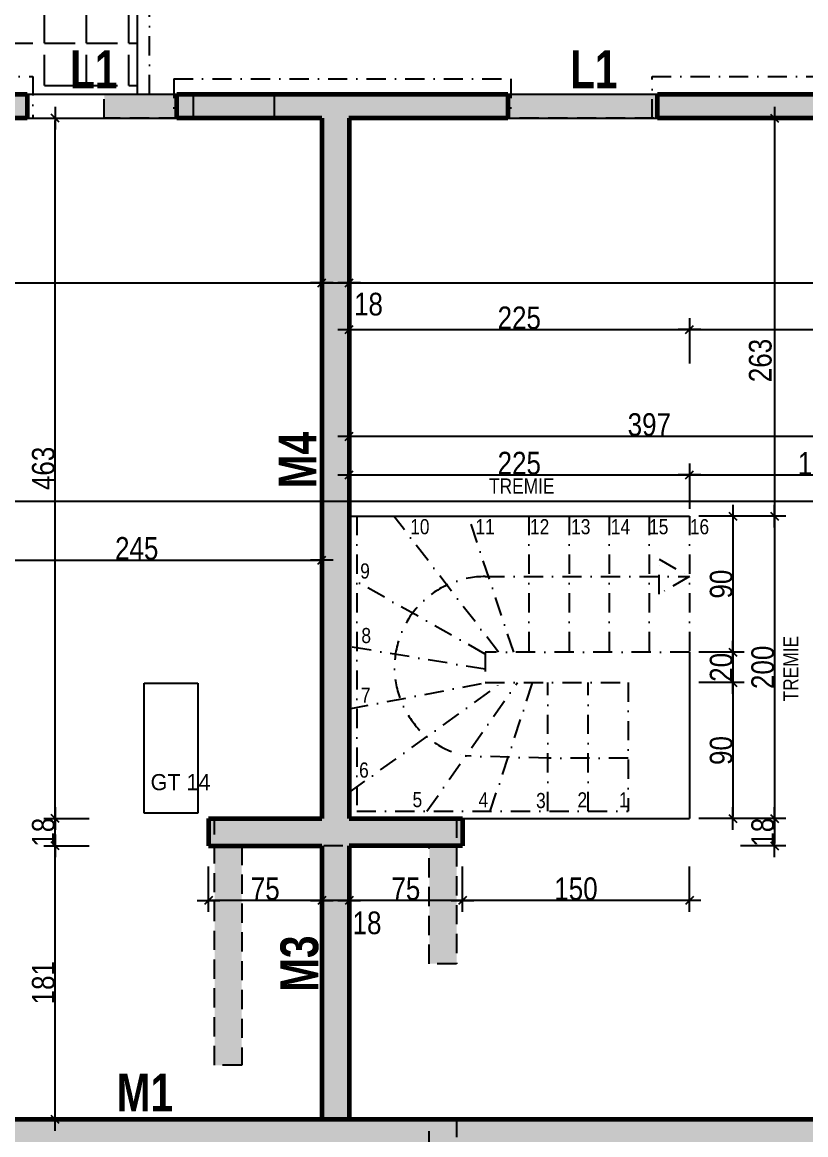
# Model space of a CAD drawing. Header units: centimetres. Extents: x 16433 to 114398, y -50094 to -12305.
# Drawn here: x 55754 to 56272, y -35311 to -34576 of the extents above; entities that cross this region are included whole.
import ezdxf
from ezdxf.enums import TextEntityAlignment as Align

# ---------------------------------------------------------------- set-up
doc = ezdxf.new("R2010")
doc.units = ezdxf.units.CM
doc.header["$LTSCALE"] = 0.5
doc.linetypes.add('CACHEX2', pattern=[19.05, 12.7, -6.35])
doc.linetypes.add('TIRETPTX2', pattern=[50.8, 25.4, -12.7, 0, -12.7])
doc.layers.get('DEFPOINTS').update_dxf_attribs({"linetype": 'CONTINUOUS'})
for name, color, linetype in [('01_cote_gen', 4, 'CONTINUOUS'), ('01_escalier int.', 2, 'TIRETPTX2'), ('01_isolant ext', 2, 'TIRETPTX2'), ('01_linteaux', 2, 'CONTINUOUS'), ('01_murs_sup', 2, 'CACHEX2'), ('01_poch_BN', 9, 'CONTINUOUS'), ('01_poch_murs', 253, 'CONTINUOUS'), ('01_resv', 32, 'CONTINUOUS'), ('01_texte', 230, 'CONTINUOUS'), ('AA_COTES', 2, 'CONTINUOUS')]:
    doc.layers.add(name, color=color, linetype=linetype)
doc.layers.add('01_murs_coup', color=5, linetype='CONTINUOUS', lineweight=60)
doc.styles.add('ARIAL NA', font='ARIALN.TTF')
doc.styles.add('Geneva', font='')
doc.styles.add('impact', font='impact.ttf')
doc.styles.add('STYLE2', font='ARIALN.TTF')
doc.styles.get('Geneva').set_extended_font_data('Geneva')
doc.dimstyles.new('JB50', dxfattribs={"dimscale": 0.1, "dimtxt": 150, "dimasz": 15, "dimexe": 0.1, "dimexo": 0.1, "dimgap": 0.09, "dimtad": 1, "dimdec": 1, "dimdsep": 46, "dimtxsty": 'STYLE2', "dimblk1": 'BOND_G', "dimblk2": 'BOND_D', "dimsah": 1, "dimcen": 1.5, "dimdle": 0.01, "dimse1": 1, "dimse2": 1, "dimclrd": 4, "dimclre": 2, "dimclrt": 6, "dimazin": 2, "dimtfac": 2.333333, "dimtdec": 1, "dimtix": 1, "dimtmove": 2, "dimatfit": 3, "dimldrblk": 'BOND_G', "dimfxl": 1, "dimtolj": 1, "dimtzin": 0, "dimarcsym": 0})
pattern_1 = [(135, (10416.925, 1704.3274), (-11.2253202, 9e-16), [7.9375, -7.9375])]

# ---------------------------------------------------------------- blocks, each defined once
blk = doc.blocks.new('BOND_G')
at = {"layer": 'AA_COTES', "color": 0}
for p, q in [((0, -5), (0, 15)), ((5, 0), (-5, 0)), ((1.77, 1.77), (-1.77, -1.77))]:
    blk.add_line(p, q, dxfattribs=at)
blk = doc.blocks.new('BOND_D')
at = {"layer": 'AA_COTES', "color": 0}
for p, q in [((0, 5), (0, -15)), ((5, 0), (-5, 0)), ((-1.77, -1.77), (1.77, 1.77))]:
    blk.add_line(p, q, dxfattribs=at)
blk = doc.blocks.new('*D3173')
at = {"layer": '01_cote_gen', "color": 4, "lineweight": -2, "transparency": 16777216}
blk.add_line((55211.3, -34747.96), (55950.3, -34747.96), dxfattribs=at)
at = {"layer": 'DEFPOINTS', "color": 0}
for p in [(55951.8, -34747.96), (55209.8, -34784.25), (55951.8, -34784.25)]:
    blk.add_point(p, dxfattribs=at)
at = {"layer": '01_cote_gen', "color": 4, "lineweight": -2, "transparency": 16777216, "xscale": 1.5, "yscale": 1.5, "zscale": 1.5, "rotation": 180}
blk.add_blockref('BOND_G', (55209.8, -34747.96), dxfattribs=at)
at = {"layer": '01_cote_gen', "color": 4, "lineweight": -2, "transparency": 16777216, "xscale": 1.5, "yscale": 1.5, "zscale": 1.5}
blk.add_blockref('BOND_D', (55951.8, -34747.96), dxfattribs=at)
at = {"layer": '01_cote_gen', "color": 6, "transparency": 16777216, "insert": (55536.44, -34740.42), "char_height": 15, "attachment_point": 5, "style": 'STYLE2'}
blk.add_mtext('\\A1;742', dxfattribs=at)
blk = doc.blocks.new('*D3174')
at = {"layer": '01_cote_gen', "color": 4, "lineweight": -2, "transparency": 16777216}
blk.add_line((55953.3, -34747.96), (55968.3, -34747.96), dxfattribs=at)
at = {"layer": 'DEFPOINTS', "color": 0}
for p in [(55969.8, -34747.96), (55951.8, -34796.71), (55969.8, -34796.71)]:
    blk.add_point(p, dxfattribs=at)
at = {"layer": '01_cote_gen', "color": 4, "lineweight": -2, "transparency": 16777216, "xscale": 1.5, "yscale": 1.5, "zscale": 1.5, "rotation": 180}
blk.add_blockref('BOND_G', (55951.8, -34747.96), dxfattribs=at)
at = {"layer": '01_cote_gen', "color": 4, "lineweight": -2, "transparency": 16777216, "xscale": 1.5, "yscale": 1.5, "zscale": 1.5}
blk.add_blockref('BOND_D', (55969.8, -34747.96), dxfattribs=at)
at = {"layer": '01_cote_gen', "color": 6, "transparency": 16777216, "insert": (55982.57, -34762.23), "char_height": 15, "attachment_point": 5, "style": 'STYLE2'}
blk.add_mtext('\\A1;18', dxfattribs=at)
blk = doc.blocks.new('*D3175')
at = {"layer": '01_cote_gen', "color": 4, "lineweight": -2, "transparency": 16777216}
blk.add_line((55971.3, -34747.96), (56710.31, -34747.96), dxfattribs=at)
at = {"layer": 'DEFPOINTS', "color": 0}
for p in [(56711.81, -34747.96), (56711.81, -34778.59), (55969.8, -34791.05)]:
    blk.add_point(p, dxfattribs=at)
at = {"layer": '01_cote_gen', "color": 4, "lineweight": -2, "transparency": 16777216, "xscale": 1.5, "yscale": 1.5, "zscale": 1.5, "rotation": 180}
blk.add_blockref('BOND_G', (55969.8, -34747.96), dxfattribs=at)
at = {"layer": '01_cote_gen', "color": 4, "lineweight": -2, "transparency": 16777216, "xscale": 1.5, "yscale": 1.5, "zscale": 1.5}
blk.add_blockref('BOND_D', (56711.81, -34747.96), dxfattribs=at)
at = {"layer": '01_cote_gen', "color": 6, "transparency": 16777216, "insert": (56452.98, -34737.98), "char_height": 15, "attachment_point": 5, "style": 'STYLE2'}
blk.add_mtext('\\A1;742', dxfattribs=at)
blk = doc.blocks.new('*D3156')
at = {"layer": '01_cote_gen', "color": 4, "lineweight": -2, "transparency": 16777216}
blk.add_line((55775.27, -35299.73), (55775.27, -35121.74), dxfattribs=at)
at = {"layer": 'DEFPOINTS', "color": 0}
for p in [(55775.27, -35120.24), (55876.83, -35120.24), (55795.53, -35301.23)]:
    blk.add_point(p, dxfattribs=at)
at = {"layer": '01_cote_gen', "color": 4, "lineweight": -2, "transparency": 16777216, "xscale": 1.5, "yscale": 1.5, "zscale": 1.5}
for name, p, rotation in [('BOND_D', (55775.27, -35120.24), 90), ('BOND_G', (55775.27, -35301.23), 270)]:
    blk.add_blockref(name, p, dxfattribs=dict(at, rotation=rotation))
at = {"layer": '01_cote_gen', "color": 6, "transparency": 16777216, "insert": (55767.6, -35210.73), "char_height": 15, "attachment_point": 5, "rotation": 90, "style": 'STYLE2'}
blk.add_mtext('\\A1;181', dxfattribs=at)
blk = doc.blocks.new('*D3157')
at = {"layer": '01_cote_gen', "color": 4, "lineweight": -2, "transparency": 16777216}
blk.add_line((55775.27, -35118.74), (55775.27, -35103.74), dxfattribs=at)
at = {"layer": 'DEFPOINTS', "color": 0}
for p in [(55775.27, -35102.24), (55903.72, -35102.24), (55903.72, -35120.24)]:
    blk.add_point(p, dxfattribs=at)
at = {"layer": '01_cote_gen', "color": 4, "lineweight": -2, "transparency": 16777216, "xscale": 1.5, "yscale": 1.5, "zscale": 1.5}
for name, p, rotation in [('BOND_D', (55775.27, -35102.24), 90), ('BOND_G', (55775.27, -35120.24), 270)]:
    blk.add_blockref(name, p, dxfattribs=dict(at, rotation=rotation))
at = {"layer": '01_cote_gen', "color": 6, "transparency": 16777216, "insert": (55767.6, -35111.24), "char_height": 15, "attachment_point": 5, "rotation": 90, "style": 'STYLE2'}
blk.add_mtext('\\A1;18', dxfattribs=at)
blk = doc.blocks.new('*D3158')
at = {"layer": '01_cote_gen', "color": 4, "lineweight": -2, "transparency": 16777216}
blk.add_line((55775.27, -35100.74), (55775.27, -34640.73), dxfattribs=at)
at = {"layer": 'DEFPOINTS', "color": 0}
for p in [(55775.27, -34639.23), (55806.27, -34639.23), (55797.77, -35102.24)]:
    blk.add_point(p, dxfattribs=at)
at = {"layer": '01_cote_gen', "color": 4, "lineweight": -2, "transparency": 16777216, "xscale": 1.5, "yscale": 1.5, "zscale": 1.5}
for name, p, rotation in [('BOND_D', (55775.27, -34639.23), 90), ('BOND_G', (55775.27, -35102.24), 270)]:
    blk.add_blockref(name, p, dxfattribs=dict(at, rotation=rotation))
at = {"layer": '01_cote_gen', "color": 6, "transparency": 16777216, "insert": (55767.6, -34870.73), "char_height": 15, "attachment_point": 5, "rotation": 90, "style": 'STYLE2'}
blk.add_mtext('\\A1;463', dxfattribs=at)
blk = doc.blocks.new('*D3142')
at = {"layer": '01_cote_gen', "color": 4, "lineweight": -2, "transparency": 16777216}
blk.add_line((55971.3, -34778.97), (56193.3, -34778.97), dxfattribs=at)
at = {"layer": 'DEFPOINTS', "color": 0}
for p in [(56194.8, -34778.97), (56194.8, -34801.47), (55969.8, -34902.24)]:
    blk.add_point(p, dxfattribs=at)
at = {"layer": '01_cote_gen', "color": 4, "lineweight": -2, "transparency": 16777216, "xscale": 1.5, "yscale": 1.5, "zscale": 1.5, "rotation": 180}
blk.add_blockref('BOND_G', (55969.8, -34778.97), dxfattribs=at)
at = {"layer": '01_cote_gen', "color": 4, "lineweight": -2, "transparency": 16777216, "xscale": 1.5, "yscale": 1.5, "zscale": 1.5}
blk.add_blockref('BOND_D', (56194.8, -34778.97), dxfattribs=at)
at = {"layer": '01_cote_gen', "color": 6, "transparency": 16777216, "insert": (56082.3, -34771.3), "char_height": 15, "attachment_point": 5, "style": 'STYLE2'}
blk.add_mtext('\\A1;225', dxfattribs=at)
blk = doc.blocks.new('*D3143')
at = {"layer": '01_cote_gen', "color": 4, "lineweight": -2, "transparency": 16777216}
blk.add_line((56196.3, -34778.97), (56710.31, -34778.97), dxfattribs=at)
at = {"layer": 'DEFPOINTS', "color": 0}
for p in [(56711.81, -34778.97), (56194.8, -34801.47), (56711.81, -34801.47)]:
    blk.add_point(p, dxfattribs=at)
at = {"layer": '01_cote_gen', "color": 4, "lineweight": -2, "transparency": 16777216, "xscale": 1.5, "yscale": 1.5, "zscale": 1.5, "rotation": 180}
blk.add_blockref('BOND_G', (56194.8, -34778.97), dxfattribs=at)
at = {"layer": '01_cote_gen', "color": 4, "lineweight": -2, "transparency": 16777216, "xscale": 1.5, "yscale": 1.5, "zscale": 1.5}
blk.add_blockref('BOND_D', (56711.81, -34778.97), dxfattribs=at)
at = {"layer": '01_cote_gen', "color": 6, "transparency": 16777216, "insert": (56453.31, -34771.3), "char_height": 15, "attachment_point": 5, "style": 'STYLE2'}
blk.add_mtext('\\A1;517', dxfattribs=at)
blk = doc.blocks.new('*D3144')
at = {"layer": '01_cote_gen', "color": 4, "lineweight": -2, "transparency": 16777216}
blk.add_line((56251.05, -34640.73), (56251.05, -34900.74), dxfattribs=at)
at = {"layer": 'DEFPOINTS', "color": 0}
for p in [(56227.4, -34639.23), (56168.27, -34902.24), (56251.05, -34902.24)]:
    blk.add_point(p, dxfattribs=at)
at = {"layer": '01_cote_gen', "color": 4, "lineweight": -2, "transparency": 16777216, "xscale": 1.5, "yscale": 1.5, "zscale": 1.5}
for name, p, rotation in [('BOND_G', (56251.05, -34639.23), 90), ('BOND_D', (56251.05, -34902.24), 270)]:
    blk.add_blockref(name, p, dxfattribs=dict(at, rotation=rotation))
at = {"layer": '01_cote_gen', "color": 6, "transparency": 16777216, "insert": (56241.79, -34799.4), "char_height": 15, "attachment_point": 5, "rotation": 90, "style": 'STYLE2'}
blk.add_mtext('\\A1;263', dxfattribs=at)
blk = doc.blocks.new('*D3145')
at = {"layer": '01_cote_gen', "color": 4, "lineweight": -2, "transparency": 16777216}
blk.add_line((56251.05, -34903.74), (56251.05, -35100.74), dxfattribs=at)
at = {"layer": 'DEFPOINTS', "color": 0}
for p in [(56228.55, -34902.24), (56168.27, -35102.24), (56251.05, -35102.24)]:
    blk.add_point(p, dxfattribs=at)
at = {"layer": '01_cote_gen', "color": 4, "lineweight": -2, "transparency": 16777216, "xscale": 1.5, "yscale": 1.5, "zscale": 1.5}
for name, p, rotation in [('BOND_G', (56251.05, -34902.24), 90), ('BOND_D', (56251.05, -35102.24), 270)]:
    blk.add_blockref(name, p, dxfattribs=dict(at, rotation=rotation))
at = {"layer": '01_cote_gen', "color": 6, "transparency": 16777216, "insert": (56243.39, -35002.24), "char_height": 15, "attachment_point": 5, "rotation": 90, "style": 'STYLE2'}
blk.add_mtext('\\A1;200', dxfattribs=at)
blk = doc.blocks.new('*D3146')
at = {"layer": '01_cote_gen', "color": 4, "lineweight": -2, "transparency": 16777216}
blk.add_line((56251.05, -35103.74), (56251.05, -35118.74), dxfattribs=at)
at = {"layer": 'DEFPOINTS', "color": 0}
for p in [(56228.55, -35102.24), (56044.8, -35120.24), (56251.05, -35120.24)]:
    blk.add_point(p, dxfattribs=at)
at = {"layer": '01_cote_gen', "color": 4, "lineweight": -2, "transparency": 16777216, "xscale": 1.5, "yscale": 1.5, "zscale": 1.5}
for name, p, rotation in [('BOND_G', (56251.05, -35102.24), 90), ('BOND_D', (56251.05, -35120.24), 270)]:
    blk.add_blockref(name, p, dxfattribs=dict(at, rotation=rotation))
at = {"layer": '01_cote_gen', "color": 6, "transparency": 16777216, "insert": (56243.39, -35111.24), "char_height": 15, "attachment_point": 5, "rotation": 90, "style": 'STYLE2'}
blk.add_mtext('\\A1;18', dxfattribs=at)
blk = doc.blocks.new('*D3147')
at = {"layer": '01_cote_gen', "color": 4, "lineweight": -2, "transparency": 16777216}
blk.add_line((56223.58, -34903.74), (56223.58, -34990.74), dxfattribs=at)
at = {"layer": 'DEFPOINTS', "color": 0}
for p in [(56216.08, -34902.24), (56194.8, -34992.24), (56223.58, -34992.24)]:
    blk.add_point(p, dxfattribs=at)
at = {"layer": '01_cote_gen', "color": 4, "lineweight": -2, "transparency": 16777216, "xscale": 1.5, "yscale": 1.5, "zscale": 1.5}
for name, p, rotation in [('BOND_G', (56223.58, -34902.24), 90), ('BOND_D', (56223.58, -34992.24), 270)]:
    blk.add_blockref(name, p, dxfattribs=dict(at, rotation=rotation))
at = {"layer": '01_cote_gen', "color": 6, "transparency": 16777216, "insert": (56215.91, -34947.24), "char_height": 15, "attachment_point": 5, "rotation": 90, "style": 'STYLE2'}
blk.add_mtext('\\A1;90', dxfattribs=at)
blk = doc.blocks.new('*D3148')
at = {"layer": '01_cote_gen', "color": 4, "lineweight": -2, "transparency": 16777216}
blk.add_line((56223.58, -34993.74), (56223.58, -35010.74), dxfattribs=at)
at = {"layer": 'DEFPOINTS', "color": 0}
for p in [(56194.8, -34992.24), (56154.3, -35012.24), (56223.58, -35012.24)]:
    blk.add_point(p, dxfattribs=at)
at = {"layer": '01_cote_gen', "color": 4, "lineweight": -2, "transparency": 16777216, "xscale": 1.5, "yscale": 1.5, "zscale": 1.5}
for name, p, rotation in [('BOND_G', (56223.58, -34992.24), 90), ('BOND_D', (56223.58, -35012.24), 270)]:
    blk.add_blockref(name, p, dxfattribs=dict(at, rotation=rotation))
at = {"layer": '01_cote_gen', "color": 6, "transparency": 16777216, "insert": (56215.91, -35002.24), "char_height": 15, "attachment_point": 5, "rotation": 90, "style": 'STYLE2'}
blk.add_mtext('\\A1;20', dxfattribs=at)
blk = doc.blocks.new('*D3149')
at = {"layer": '01_cote_gen', "color": 4, "lineweight": -2, "transparency": 16777216}
blk.add_line((56223.58, -35013.74), (56223.58, -35100.74), dxfattribs=at)
at = {"layer": 'DEFPOINTS', "color": 0}
for p in [(56208.15, -35012.24), (56168.27, -35102.24), (56223.58, -35102.24)]:
    blk.add_point(p, dxfattribs=at)
at = {"layer": '01_cote_gen', "color": 4, "lineweight": -2, "transparency": 16777216, "xscale": 1.5, "yscale": 1.5, "zscale": 1.5}
for name, p, rotation in [('BOND_G', (56223.58, -35012.24), 90), ('BOND_D', (56223.58, -35102.24), 270)]:
    blk.add_blockref(name, p, dxfattribs=dict(at, rotation=rotation))
at = {"layer": '01_cote_gen', "color": 6, "transparency": 16777216, "insert": (56215.91, -35057.24), "char_height": 15, "attachment_point": 5, "rotation": 90, "style": 'STYLE2'}
blk.add_mtext('\\A1;90', dxfattribs=at)
blk = doc.blocks.new('*D3150')
at = {"layer": '01_cote_gen', "color": 4, "lineweight": -2, "transparency": 16777216}
blk.add_line((56193.3, -35156.37), (56046.3, -35156.37), dxfattribs=at)
at = {"layer": 'DEFPOINTS', "color": 0}
for p in [(56194.8, -35102.24), (56044.8, -35120.24), (56044.8, -35156.37)]:
    blk.add_point(p, dxfattribs=at)
at = {"layer": '01_cote_gen', "color": 4, "lineweight": -2, "transparency": 16777216, "xscale": 1.5, "yscale": 1.5, "zscale": 1.5, "rotation": 180}
blk.add_blockref('BOND_D', (56044.8, -35156.37), dxfattribs=at)
at = {"layer": '01_cote_gen', "color": 4, "lineweight": -2, "transparency": 16777216, "xscale": 1.5, "yscale": 1.5, "zscale": 1.5}
blk.add_blockref('BOND_G', (56194.8, -35156.37), dxfattribs=at)
at = {"layer": '01_cote_gen', "color": 6, "transparency": 16777216, "insert": (56119.8, -35148.7), "char_height": 15, "attachment_point": 5, "style": 'STYLE2'}
blk.add_mtext('\\A1;150', dxfattribs=at)
blk = doc.blocks.new('*D3151')
at = {"layer": '01_cote_gen', "color": 4, "lineweight": -2, "transparency": 16777216}
blk.add_line((56043.3, -35156.37), (55971.3, -35156.37), dxfattribs=at)
at = {"layer": 'DEFPOINTS', "color": 0}
for p in [(56044.8, -35120.24), (55969.8, -35134.7), (55969.8, -35156.37)]:
    blk.add_point(p, dxfattribs=at)
at = {"layer": '01_cote_gen', "color": 4, "lineweight": -2, "transparency": 16777216, "xscale": 1.5, "yscale": 1.5, "zscale": 1.5, "rotation": 180}
blk.add_blockref('BOND_D', (55969.8, -35156.37), dxfattribs=at)
at = {"layer": '01_cote_gen', "color": 4, "lineweight": -2, "transparency": 16777216, "xscale": 1.5, "yscale": 1.5, "zscale": 1.5}
blk.add_blockref('BOND_G', (56044.8, -35156.37), dxfattribs=at)
at = {"layer": '01_cote_gen', "color": 6, "transparency": 16777216, "insert": (56007.3, -35148.74), "char_height": 15, "attachment_point": 5, "style": 'STYLE2'}
blk.add_mtext('\\A1;75', dxfattribs=at)
blk = doc.blocks.new('*D3152')
at = {"layer": '01_cote_gen', "color": 4, "lineweight": -2, "transparency": 16777216}
blk.add_line((55950.3, -35156.37), (55878.33, -35156.37), dxfattribs=at)
at = {"layer": 'DEFPOINTS', "color": 0}
for p in [(55876.83, -35120.24), (55951.8, -35120.24), (55876.83, -35156.37)]:
    blk.add_point(p, dxfattribs=at)
at = {"layer": '01_cote_gen', "color": 4, "lineweight": -2, "transparency": 16777216, "xscale": 1.5, "yscale": 1.5, "zscale": 1.5, "rotation": 180}
blk.add_blockref('BOND_D', (55876.83, -35156.37), dxfattribs=at)
at = {"layer": '01_cote_gen', "color": 4, "lineweight": -2, "transparency": 16777216, "xscale": 1.5, "yscale": 1.5, "zscale": 1.5}
blk.add_blockref('BOND_G', (55951.8, -35156.37), dxfattribs=at)
at = {"layer": '01_cote_gen', "color": 6, "transparency": 16777216, "insert": (55914.31, -35148.74), "char_height": 15, "attachment_point": 5, "style": 'STYLE2'}
blk.add_mtext('\\A1;75', dxfattribs=at)
blk = doc.blocks.new('*D3153')
at = {"layer": '01_cote_gen', "color": 4, "lineweight": -2, "transparency": 16777216}
blk.add_line((55968.3, -35156.37), (55953.3, -35156.37), dxfattribs=at)
at = {"layer": 'DEFPOINTS', "color": 0}
for p in [(55951.8, -35141.03), (55969.8, -35141.03), (55951.8, -35156.37)]:
    blk.add_point(p, dxfattribs=at)
at = {"layer": '01_cote_gen', "color": 4, "lineweight": -2, "transparency": 16777216, "xscale": 1.5, "yscale": 1.5, "zscale": 1.5, "rotation": 180}
blk.add_blockref('BOND_D', (55951.8, -35156.37), dxfattribs=at)
at = {"layer": '01_cote_gen', "color": 4, "lineweight": -2, "transparency": 16777216, "xscale": 1.5, "yscale": 1.5, "zscale": 1.5}
blk.add_blockref('BOND_G', (55969.8, -35156.37), dxfattribs=at)
at = {"layer": '01_cote_gen', "color": 6, "transparency": 16777216, "insert": (55981.61, -35171.25), "char_height": 15, "attachment_point": 5, "style": 'STYLE2'}
blk.add_mtext('\\A1;18', dxfattribs=at)
blk = doc.blocks.new('*D3197')
at = {"layer": '01_cote_gen', "color": 4, "lineweight": -2, "transparency": 16777216}
blk.add_line((55708.3, -34931.38), (55950.3, -34931.38), dxfattribs=at)
at = {"layer": 'DEFPOINTS', "color": 0}
for p in [(55951.8, -34931.38), (55706.8, -34953.88), (55951.8, -34953.88)]:
    blk.add_point(p, dxfattribs=at)
at = {"layer": '01_cote_gen', "color": 4, "lineweight": -2, "transparency": 16777216, "xscale": 1.5, "yscale": 1.5, "zscale": 1.5, "rotation": 180}
blk.add_blockref('BOND_G', (55706.8, -34931.38), dxfattribs=at)
at = {"layer": '01_cote_gen', "color": 4, "lineweight": -2, "transparency": 16777216, "xscale": 1.5, "yscale": 1.5, "zscale": 1.5}
blk.add_blockref('BOND_D', (55951.8, -34931.38), dxfattribs=at)
at = {"layer": '01_cote_gen', "color": 6, "transparency": 16777216, "insert": (55829.3, -34923.71), "char_height": 15, "attachment_point": 5, "style": 'STYLE2'}
blk.add_mtext('\\A1;245', dxfattribs=at)
blk = doc.blocks.new('*D3198')
at = {"layer": '01_cote_gen', "color": 4, "lineweight": -2, "transparency": 16777216}
blk.add_line((55971.3, -34849.52), (56365.31, -34849.52), dxfattribs=at)
at = {"layer": 'DEFPOINTS', "color": 0}
for p in [(55969.8, -34843.63), (56366.81, -34849.52), (56366.81, -34864.83)]:
    blk.add_point(p, dxfattribs=at)
at = {"layer": '01_cote_gen', "color": 4, "lineweight": -2, "transparency": 16777216, "xscale": 1.5, "yscale": 1.5, "zscale": 1.5, "rotation": 180}
blk.add_blockref('BOND_G', (55969.8, -34849.52), dxfattribs=at)
at = {"layer": '01_cote_gen', "color": 4, "lineweight": -2, "transparency": 16777216, "xscale": 1.5, "yscale": 1.5, "zscale": 1.5}
blk.add_blockref('BOND_D', (56366.81, -34849.52), dxfattribs=at)
at = {"layer": '01_cote_gen', "color": 6, "transparency": 16777216, "insert": (56168.31, -34841.85), "char_height": 15, "attachment_point": 5, "style": 'STYLE2'}
blk.add_mtext('\\A1;397', dxfattribs=at)
blk = doc.blocks.new('*D3199')
at = {"layer": '01_cote_gen', "color": 4, "lineweight": -2, "transparency": 16777216}
blk.add_line((56196.3, -34875.02), (56365.31, -34875.02), dxfattribs=at)
at = {"layer": 'DEFPOINTS', "color": 0}
for p in [(56366.81, -34872.02), (56366.81, -34875.02), (56194.8, -34881.38)]:
    blk.add_point(p, dxfattribs=at)
at = {"layer": '01_cote_gen', "color": 4, "lineweight": -2, "transparency": 16777216, "xscale": 1.5, "yscale": 1.5, "zscale": 1.5, "rotation": 180}
blk.add_blockref('BOND_G', (56194.8, -34875.02), dxfattribs=at)
at = {"layer": '01_cote_gen', "color": 4, "lineweight": -2, "transparency": 16777216, "xscale": 1.5, "yscale": 1.5, "zscale": 1.5}
blk.add_blockref('BOND_D', (56366.81, -34875.02), dxfattribs=at)
at = {"layer": '01_cote_gen', "color": 6, "transparency": 16777216, "insert": (56280.81, -34867.48), "char_height": 15, "attachment_point": 5, "style": 'STYLE2'}
blk.add_mtext('\\A1;172', dxfattribs=at)
blk = doc.blocks.new('*D3200')
at = {"layer": '01_cote_gen', "color": 4, "lineweight": -2, "transparency": 16777216}
blk.add_line((55971.3, -34875.02), (56193.3, -34875.02), dxfattribs=at)
at = {"layer": 'DEFPOINTS', "color": 0}
for p in [(56194.8, -34875.02), (55969.8, -34879.21), (56194.8, -34889.64)]:
    blk.add_point(p, dxfattribs=at)
at = {"layer": '01_cote_gen', "color": 4, "lineweight": -2, "transparency": 16777216, "xscale": 1.5, "yscale": 1.5, "zscale": 1.5, "rotation": 180}
blk.add_blockref('BOND_G', (55969.8, -34875.02), dxfattribs=at)
at = {"layer": '01_cote_gen', "color": 4, "lineweight": -2, "transparency": 16777216, "xscale": 1.5, "yscale": 1.5, "zscale": 1.5}
blk.add_blockref('BOND_D', (56194.8, -34875.02), dxfattribs=at)
at = {"layer": '01_cote_gen', "color": 6, "transparency": 16777216, "insert": (56082.3, -34867.35), "char_height": 15, "attachment_point": 5, "style": 'STYLE2'}
blk.add_mtext('\\A1;225', dxfattribs=at)

msp = doc.modelspace()

# ---------------------------------------------------------------- hatches: boundary and pattern name
at = {"layer": '01_murs_sup', "ltscale": 2}
h = msp.add_hatch(dxfattribs=at)
h.set_pattern_fill('DASH', color=256, scale=2.5, angle=135)
h.set_pattern_definition(pattern_1)
h.paths.add_polyline_path([(55969.814, -34639.232), (56342.816, -34639.232), (56342.816, -34411.229), (56322.816, -34411.229), (56322.816, -34623.232), (55807.815, -34623.232), (55807.815, -34639.232), (55951.814, -34639.232), (55951.814, -35102.232), (55880.814, -35102.232), (55880.814, -35265.232), (55898.814, -35265.232), (55898.814, -35120.232), (56022.81, -35120.232), (56022.81, -35198.237), (56040.81, -35198.236), (56040.81, -35102.231), (55969.814, -35102.232)])
h.paths.add_polyline_path([(56727.809, -34623.232), (56528.81, -34623.232), (56528.81, -34639.232), (56711.809, -34639.232), (56711.809, -34826.229), (56727.809, -34826.229)])
h.paths.add_polyline_path([(55623.811, -34623.232), (55447.815, -34623.232), (55447.815, -34639.232), (55623.811, -34639.232)])
h.paths.add_polyline_path([(55209.811, -34639.232), (55263.811, -34639.232), (55263.811, -34623.232), (55193.811, -34623.232), (55193.811, -34846.231), (55209.811, -34846.231)])
h = msp.add_hatch(dxfattribs=at)
h.set_pattern_fill('DASH', color=256, scale=2.5, angle=135)
h.set_pattern_definition(pattern_1)
h.paths.add_polyline_path([(56727.809, -35120.229), (56949.808, -35120.229), (56949.808, -35100.229), (56711.809, -35100.229), (56711.809, -35552.234), (56040.814, -35552.234), (56040.811, -35300.234), (56022.811, -35300.234), (56022.811, -35740.673), (56040.813, -35740.673), (56040.814, -35570.241), (56711.809, -35570.234), (56711.809, -35575.227), (56727.809, -35575.227)])
h.paths.add_polyline_path([(55898.814, -35367.229), (55880.814, -35367.229), (55880.814, -35628.228), (55209.82, -35628.228), (55209.798, -34945.23), (55063.794, -34945.23), (55063.794, -34965.23), (55193.798, -34965.23), (55193.821, -35646.217), (55421.807, -35646.221), (55421.807, -35665.222), (55437.807, -35665.222), (55437.807, -35646.221), (55880.814, -35646.228), (55880.814, -35740.673), (55898.814, -35740.673)])
at = {"layer": '01_poch_BN', "ltscale": 2}
h = msp.add_hatch(dxfattribs=at)
h.set_pattern_fill('ANGLE', color=256, scale=4)
h.set_pattern_definition([(0, (0, 0), (0, 27.94), [20.32, -7.62]), (90, (0, 0), (-27.94, 2e-15), [20.32, -7.62])])
h.paths.add_polyline_path([(55829.782, -34419.229), (55604.482, -34419.229, -1), (55551.714, -34419.229), (55071.782, -34419.229), (55187.817, -34613.232), (55409.805, -34613.232), (55409.805, -34623.232), (55503.065, -34623.232), (55503.065, -34611.574), (55554.43, -34611.574, -0.6221594), (55601.766, -34611.574), (55760.541, -34611.574), (55760.541, -34623.232), (55829.782, -34623.232)])
h.paths.add_polyline_path([(55571.308, -34504.124), (55578.098, -34481.423), (55584.888, -34504.124)], flags=16)
h.paths.add_polyline_path([(55408.309, -34526.216, -1), (55346.348, -34526.216, -1)], flags=16)
h.paths.add_polyline_path([(55071.782, -34419.229), (55071.782, -34686.629, -1), (55071.782, -34739.396), (55071.782, -34945.23), (55183.777, -34945.23), (55183.791, -34737.424, -0.6708544), (55183.794, -34688.599), (55183.799, -34613.232), (55187.817, -34613.232)])
h.paths.add_polyline_path([(55128.361, -34706.222), (55128.361, -34719.803), (55105.661, -34713.013)], flags=16)
h.paths.add_polyline_path([(55356.808, -34550.585), (55391.17, -34550.585), (55391.17, -34498.085), (55356.808, -34498.085)], flags=24)
h.paths.add_polyline_path([(55782.545, -34626.437), (55819.118, -34626.437), (55819.118, -34588.937), (55782.545, -34588.937)], flags=9)
h.paths.add_polyline_path([(55439.746, -34626.437), (55476.32, -34626.437), (55476.32, -34588.937), (55439.746, -34588.937)], flags=9)
at = {"layer": '01_poch_murs', "ltscale": 2}
h = msp.add_hatch(color=256, dxfattribs=at)
h.dxf.hatch_style = 1
h.paths.add_polyline_path([(55407.818, -34623.232), (55193.811, -34623.232), (55193.811, -35040.23), (55209.811, -35040.23), (55209.811, -34639.232), (55407.818, -34639.232)])
h.paths.add_polyline_path([(55756.789, -34623.232), (55506.818, -34623.232), (55506.818, -34639.232), (55756.789, -34639.232)])
h.paths.add_polyline_path([(56074.778, -34623.232), (55855.778, -34623.232), (55855.778, -34639.232), (55951.814, -34639.232), (55951.814, -35102.236), (55876.839, -35102.236), (55876.839, -35120.236), (55951.814, -35120.236), (55951.814, -35301.232), (55969.814, -35301.232), (55969.814, -35120.236), (56044.814, -35120.236), (56044.814, -35102.236), (55969.814, -35102.236), (55969.814, -34639.232), (56074.778, -34639.232)])
h.paths.add_polyline_path([(56465.818, -34623.232), (56173.803, -34623.232), (56173.803, -34639.232), (56465.818, -34639.232)])
h.paths.add_polyline_path([(56727.822, -34623.232), (56564.828, -34623.232), (56564.828, -34639.232), (56711.822, -34639.232), (56711.822, -34981.186), (56727.822, -34981.186)])
h.paths.add_polyline_path([(56727.822, -35080.186), (56711.822, -35080.186), (56711.822, -35301.232), (55209.811, -35301.232), (55209.811, -35139.23), (55193.811, -35139.23), (55193.811, -35347.26), (55213.811, -35347.26), (55213.811, -35321.232), (56707.822, -35321.232), (56707.822, -35550.199), (56020.822, -35550.199), (56020.822, -35626.232), (55213.811, -35626.232), (55213.778, -35427.26), (55193.811, -35427.26), (55193.811, -35646.232), (56040.813, -35646.232), (56040.814, -35570.199), (56727.822, -35570.199)])
h.paths.add_polyline_path([(57072.304, -35329.237), (56737.836, -35329.287), (56737.822, -35349.237), (57072.304, -35349.237)])

# ---------------------------------------------------------------- linework, layer by layer
at = {"layer": '01_cote_gen', "ltscale": 2}
msp.add_line((55193.799, -34892.306), (56711.809, -34892.306), dxfattribs=at)
at = {"layer": '01_escalier int.'}
for p, q in [((55974.802, -34902.236), (55974.802, -35097.236)), ((56068.603, -34992.236), (55999.346, -34902.236)), ((56078.636, -34992.236), (56048.682, -34902.236)), ((56088.67, -34902.236), (56088.67, -34992.236)), ((56115.203, -34902.236), (56115.203, -34992.236)), ((56141.736, -34902.236), (56141.736, -34992.236)), ((56168.269, -34902.236), (56168.269, -34992.236)), ((56194.802, -34902.236), (56194.802, -34992.236)), ((56174.802, -34930.689), (56194.802, -34942.236)), ((56174.802, -34953.783), (56174.802, -34930.689)), ((56059.802, -34993.469), (55969.802, -34942.76)), ((56059.802, -34942.236), (56194.802, -34942.236)), ((56194.802, -34942.236), (56174.802, -34953.783)), ((56059.802, -35003.503), (55969.802, -34988.56)), ((56194.802, -34992.236), (56059.802, -34992.236)), ((56059.802, -34992.236), (56059.802, -35012.236)), ((55969.802, -35029.694), (56061.102, -35012.236)), ((55969.802, -35084.965), (56071.135, -35012.236)), ((56021.238, -35097.236), (56081.169, -35012.236)), ((56059.802, -35012.236), (56154.302, -35012.236)), ((56063.153, -35097.236), (56091.202, -35012.236)), ((56101.236, -35097.236), (56101.236, -35012.236)), ((56127.769, -35097.236), (56127.769, -35012.236)), ((56154.302, -35012.236), (56154.302, -35097.236)), ((56101.378, -35062.236), (56046.905, -35060.834)), ((56154.302, -35062.236), (56101.378, -35062.236)), ((55974.802, -35097.236), (56154.302, -35097.236))]:
    msp.add_line(p, q, dxfattribs=at)
msp.add_arc((56059.802, -35002.236), 60, 90, 257.586991, dxfattribs=at)
at = {"layer": '01_isolant ext'}
for p, q in [((55837.782, -34623.232), (55837.782, -34411.229)), ((55503.065, -34611.574), (55760.541, -34611.574)), ((55760.541, -34611.574), (55760.541, -34639.232)), ((55853.865, -34613.233), (55853.865, -34639.232)), ((55853.865, -34613.233), (56076.665, -34613.283)), ((56076.665, -34613.283), (56076.665, -34639.232)), ((56170.091, -34639.232), (56170.091, -34611.574)), ((56170.091, -34611.574), (56469.106, -34611.574))]:
    msp.add_line(p, q, dxfattribs=at)
at = {"layer": '01_linteaux'}
for p, q in [((55829.782, -34623.232), (55829.782, -34419.229)), ((55756.777, -34623.232), (55855.765, -34623.232)), ((56074.765, -34623.232), (56173.791, -34623.232)), ((55756.777, -34639.232), (55855.765, -34639.232)), ((56074.765, -34639.232), (56173.791, -34639.232)), ((55969.802, -34902.236), (56194.802, -34902.236)), ((56194.802, -34992.236), (56194.802, -35102.236)), ((56044.802, -35102.236), (56194.802, -35102.236))]:
    msp.add_line(p, q, dxfattribs=at)
at = {"layer": '01_murs_coup'}
for p, q in [((55506.805, -34623.232), (55756.777, -34623.232)), ((55756.777, -34623.232), (55756.777, -34639.232)), ((55855.765, -34623.232), (56074.765, -34623.232)), ((55855.765, -34639.232), (55855.765, -34623.232)), ((56074.765, -34623.232), (56074.765, -34639.232)), ((56173.791, -34623.232), (56465.806, -34623.232)), ((56173.791, -34639.232), (56173.791, -34623.232)), ((55756.777, -34639.232), (55506.805, -34639.232)), ((55951.652, -34639.232), (55855.765, -34639.232)), ((55951.802, -34639.232), (55951.802, -35102.236)), ((56074.765, -34639.232), (55969.652, -34639.232)), ((55969.802, -34639.232), (55969.802, -35102.236)), ((56465.806, -34639.232), (56173.791, -34639.232)), ((55876.826, -35102.236), (55951.802, -35102.236)), ((55876.826, -35102.236), (55876.826, -35120.236)), ((55969.802, -35102.236), (56044.802, -35102.236)), ((56044.802, -35102.236), (56044.802, -35120.236)), ((55876.826, -35120.236), (55951.802, -35120.236)), ((55951.802, -35120.236), (55951.802, -35301.232)), ((55969.802, -35120.236), (55969.802, -35301.232)), ((56044.802, -35120.236), (55969.802, -35120.236)), ((56711.809, -35301.232), (55209.799, -35301.232))]:
    msp.add_line(p, q, dxfattribs=at)
at = {"layer": '01_murs_sup', "ltscale": 2}
for p, q in [((55807.815, -34623.232), (56322.816, -34623.232)), ((55807.815, -34639.232), (55807.815, -34623.232)), ((55951.814, -34639.232), (55807.815, -34639.232)), ((55951.814, -35102.232), (55951.814, -34639.232)), ((56342.816, -34639.232), (55969.814, -34639.232)), ((55969.814, -34639.232), (55969.814, -35102.232)), ((55880.814, -35265.232), (55880.814, -35102.232)), ((55880.814, -35102.232), (55951.814, -35102.232)), ((55969.814, -35102.232), (56040.81, -35102.231)), ((56040.81, -35102.231), (56040.81, -35198.236)), ((56022.81, -35120.232), (55898.814, -35120.232)), ((55898.814, -35120.232), (55898.814, -35265.232)), ((56022.81, -35198.237), (56022.81, -35120.232)), ((56040.81, -35198.236), (56022.81, -35198.237)), ((55898.814, -35265.232), (55880.814, -35265.232)), ((56022.811, -35300.234), (56040.811, -35300.234)), ((56022.811, -35740.673), (56022.811, -35300.234)), ((56040.811, -35300.234), (56040.814, -35552.234))]:
    msp.add_line(p, q, dxfattribs=at)
at = {"layer": '01_resv'}
for p, q in [((55866.59, -34623.232), (55866.59, -34639.232)), ((55920.19, -34623.232), (55920.19, -34639.232)), ((55834.326, -35012.707), (55869.826, -35012.707)), ((55834.326, -35098.704), (55834.326, -35012.707)), ((55869.826, -35012.707), (55869.826, -35098.704)), ((55869.826, -35098.704), (55834.326, -35098.704))]:
    msp.add_line(p, q, dxfattribs=at)
msp.add_solid([(55866.59, -34639.232), (55866.59, -34623.232), (55920.19, -34623.232), (55920.19, -34639.232)], dxfattribs=at)

# ---------------------------------------------------------------- texts
at = {"layer": '01_resv', "insert": (55838.483, -35072.785), "char_height": 10.65683, "attachment_point": 1, "line_spacing_factor": 0.25, "style": 'Geneva'}
msp.add_mtext('\\pt20.994,41.658;GT 14', dxfattribs=at)
at = {"layer": '01_texte', "style": 'impact'}
for s, p in [('L1', (55800.831, -34626.858)), ('L1', (56131.602, -34626.858)), ('M1', (55834.694, -35303.36))]:
    msp.add_text(s, height=25, dxfattribs=at).set_placement(p, align=Align.BOTTOM_CENTER)
for s, p in [('M4', (55955.578, -34865.236)), ('M3', (55956.83, -35198.133))]:
    msp.add_text(s, height=25, rotation=90, dxfattribs=at).set_placement(p, align=Align.BOTTOM_CENTER)
at = {"layer": '01_texte', "style": 'ARIAL NA'}
for s, p in [('TREMIE', (56062.316, -34887.366)), ('10', (56010.175, -34914.251)), ('11', (56053.307, -34914.251)), ('12', (56089.406, -34914.251)), ('13', (56116.598, -34914.251)), ('14', (56142.852, -34914.251)), ('15', (56168.168, -34914.251)), ('16', (56195.125, -34914.251)), ('9', (55977.117, -34943.53)), ('8', (55977.889, -34986.207)), ('7', (55977.577, -35025.649)), ('6', (55976.382, -35075.149)), ('5', (56011.724, -35094.667)), ('4', (56055.374, -35094.866)), ('3', (56093.414, -35095.289)), ('2', (56120.794, -35094.866)), ('1', (56148.173, -35094.866))]:
    msp.add_text(s, height=10, dxfattribs=at).set_placement(p)
msp.add_text('TREMIE', height=10, rotation=90, dxfattribs=at).set_placement((56266.855, -35024.725))

# ---------------------------------------------------------------- dimensions: what is measured, and where the dimension line sits
at = {"layer": '01_cote_gen'}
for base, p1, p2, picture, middle in [((55775.271, -34639.232), (55797.771, -35102.236), (55806.271, -34639.232), '*D3158', (55767.604, -34870.734)), ((56251.054, -35102.236), (56228.554, -34902.236), (56168.269, -35102.236), '*D3145', (56243.386, -35002.236)), ((56223.576, -34992.236), (56216.076, -34902.236), (56194.802, -34992.236), '*D3147', (56215.908, -34947.236)), ((56223.576, -35012.236), (56194.802, -34992.236), (56154.302, -35012.236), '*D3148', (56215.908, -35002.236)), ((56223.576, -35102.236), (56208.147, -35012.236), (56168.269, -35102.236), '*D3149', (56215.908, -35057.236)), ((55775.271, -35102.236), (55903.722, -35120.236), (55903.722, -35102.236), '*D3157', (55767.604, -35111.236)), ((56251.054, -35120.236), (56228.554, -35102.236), (56044.802, -35120.236), '*D3146', (56243.386, -35111.236)), ((55775.271, -35120.236), (55795.53, -35301.232), (55876.826, -35120.236), '*D3156', (55767.604, -35210.734))]:
    dim = msp.add_linear_dim(base=base, p1=p1, p2=p2, angle=90, dimstyle='JB50', dxfattribs=at)
    dim.commit()
    dim.dimension.update_dxf_attribs({"geometry": picture, "text_midpoint": middle})
dim = msp.add_linear_dim(base=(56251.054, -34902.236), p1=(56227.404, -34639.232), p2=(56168.269, -34902.236), angle=90, dimstyle='JB50', dxfattribs=at)
dim.commit()
dim.dimension.update_dxf_attribs({"geometry": '*D3144', "text_midpoint": (56241.792, -34799.402), "dimtype": 160})
for base, p1, p2, picture, middle in [((56711.809, -34747.963), (55969.802, -34791.046), (56711.809, -34778.59), '*D3175', (56452.981, -34737.984)), ((55951.802, -34747.963), (55209.799, -34784.251), (55951.802, -34784.251), '*D3173', (55536.442, -34740.424)), ((55969.802, -34747.963), (55951.802, -34796.707), (55969.802, -34796.707), '*D3174', (55982.572, -34762.227)), ((55951.802, -35156.372), (55969.802, -35141.027), (55951.802, -35141.027), '*D3153', (55981.606, -35171.253))]:
    dim = msp.add_linear_dim(base=base, p1=p1, p2=p2, dimstyle='JB50', dxfattribs=at)
    dim.commit()
    dim.dimension.update_dxf_attribs({"geometry": picture, "text_midpoint": middle, "dimtype": 160})
for base, p1, p2, picture, middle in [((56194.802, -34778.967), (55969.802, -34902.236), (56194.802, -34801.467), '*D3142', (56082.302, -34771.299)), ((56711.809, -34778.967), (56194.802, -34801.467), (56711.809, -34801.467), '*D3143', (56453.306, -34771.299)), ((56366.813, -34849.521), (55969.802, -34843.627), (56366.813, -34864.826), '*D3198', (56168.307, -34841.853)), ((56194.802, -34875.017), (55969.802, -34879.205), (56194.802, -34889.635), '*D3200', (56082.302, -34867.35)), ((56366.813, -34875.017), (56194.802, -34881.376), (56366.813, -34872.021), '*D3199', (56280.807, -34867.478)), ((55951.802, -34931.382), (55706.802, -34953.882), (55951.802, -34953.882), '*D3197', (55829.302, -34923.715)), ((56044.802, -35156.372), (56194.802, -35102.236), (56044.802, -35120.236), '*D3150', (56119.802, -35148.705)), ((55876.826, -35156.372), (55951.802, -35120.236), (55876.826, -35120.236), '*D3152', (55914.314, -35148.736)), ((55969.802, -35156.372), (56044.802, -35120.236), (55969.802, -35134.698), '*D3151', (56007.302, -35148.736))]:
    dim = msp.add_linear_dim(base=base, p1=p1, p2=p2, dimstyle='JB50', dxfattribs=at)
    dim.commit()
    dim.dimension.update_dxf_attribs({"geometry": picture, "text_midpoint": middle})

doc.saveas('drawing.dxf')
